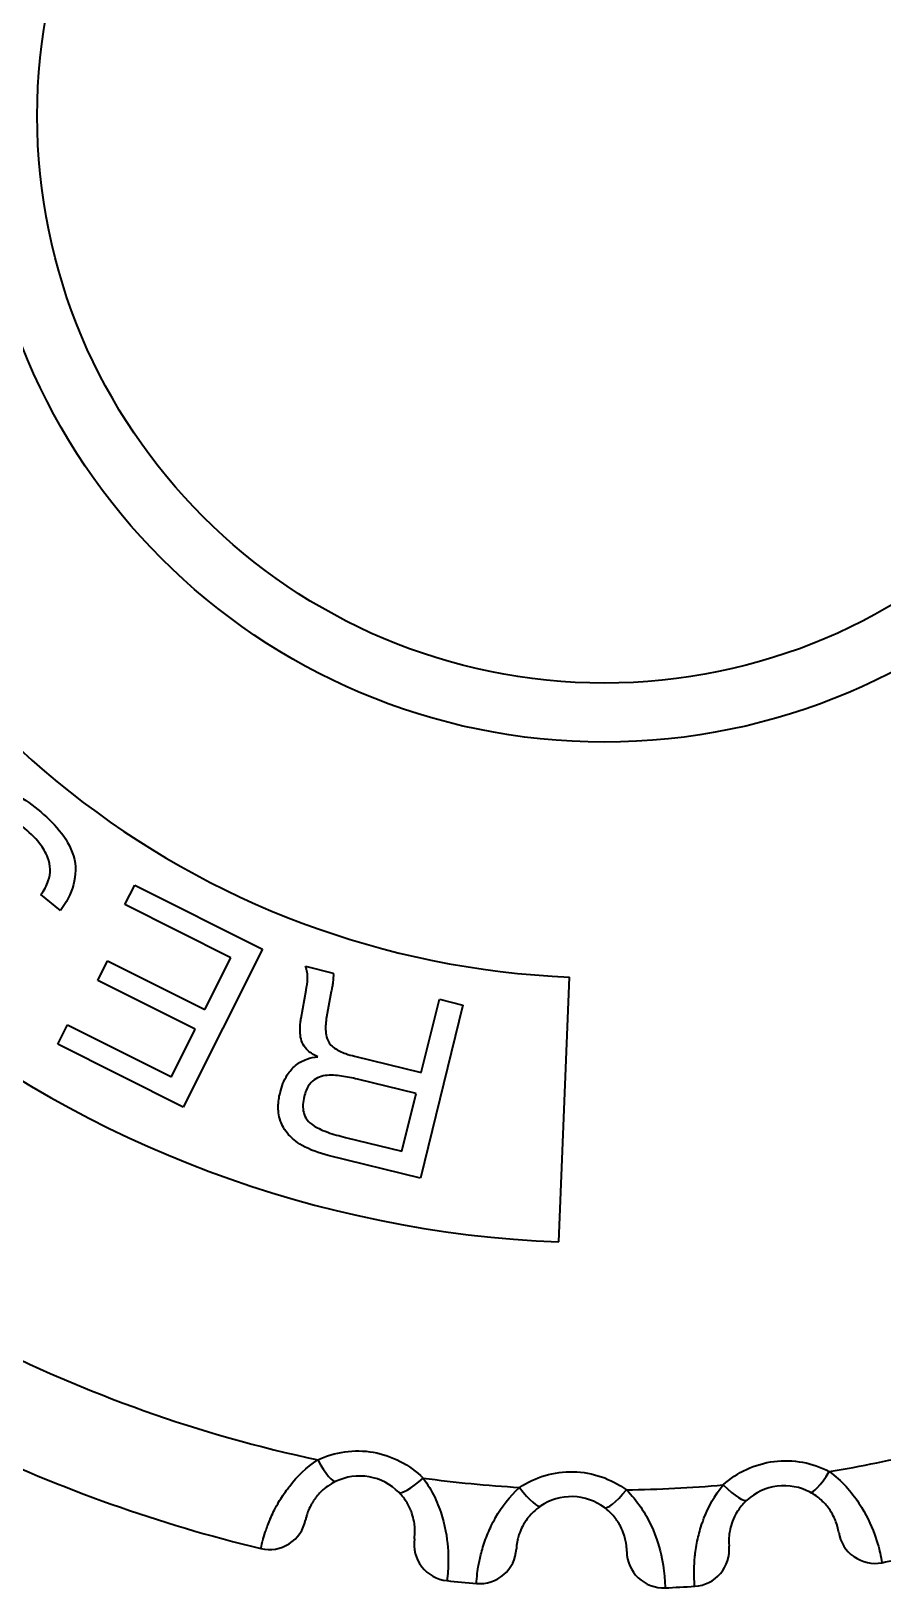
# Model space of a CAD drawing. Header units: millimetres. Extents: x 0 to 3364, y 0 to 2376.
# Drawn here: x 1397.52 to 1409.08, y 1266.72 to 1287.85 of the extents above; entities that cross this region are included whole.
import ezdxf

# ---------------------------------------------------------------- set-up
doc = ezdxf.new("R2010")
doc.units = ezdxf.units.MM
doc.header["$LTSCALE"] = 4
doc.layers.add('가시적인 것(ISO)', color=3, linetype='Continuous', lineweight=40, true_color=0x00ff00)
doc.layers.add('가시적인 좁은 것(ISO)', color=3, linetype='Continuous', lineweight=35, true_color=0x00ff00)

msp = doc.modelspace()

# ---------------------------------------------------------------- linework, layer by layer
at = {"layer": '가시적인 것(ISO)'}
for p, q in [((1398.7928, 1275.9911), (1398.9253, 1276.2553)), ((1398.9253, 1276.2553), (1400.6581, 1275.3872)), ((1397.9161, 1275.9107), (1397.65, 1276.1269)), ((1400.2319, 1275.2702), (1398.7928, 1275.9911)), ((1400.6581, 1275.3872), (1399.5841, 1273.2432)), ((1398.4244, 1274.9629), (1398.5569, 1275.2271)), ((1398.5569, 1275.2271), (1399.8788, 1274.5653)), ((1399.8788, 1274.5653), (1400.2319, 1275.2702)), ((1401.245, 1275.1537), (1401.6212, 1275.0614)), ((1399.7463, 1274.301), (1398.4244, 1274.9629)), ((1404.6846, 1271.4112), (1404.8297, 1275.0083)), ((1401.1848, 1274.4493), (1401.2533, 1274.8302)), ((1401.5943, 1274.8111), (1401.5282, 1274.4627)), ((1402.8156, 1273.7104), (1403.0609, 1274.7072)), ((1403.0609, 1274.7072), (1403.3814, 1274.6284)), ((1403.3814, 1274.6284), (1402.8034, 1272.2786)), ((1397.8807, 1274.0966), (1398.0128, 1274.3612)), ((1398.0128, 1274.3612), (1399.4226, 1273.655)), ((1399.4226, 1273.655), (1399.7463, 1274.301)), ((1399.5841, 1273.2432), (1397.8807, 1274.0966)), ((1401.9109, 1273.9327), (1402.8156, 1273.7104)), ((1402.7455, 1273.4256), (1401.9482, 1273.6215)), ((1402.553, 1272.6422), (1402.7455, 1273.4256)), ((1401.7852, 1272.8309), (1402.553, 1272.6422)), ((1402.8034, 1272.2786), (1401.552, 1272.5861))]:
    msp.add_line(p, q, dxfattribs=at)
for radius in [8.5, 7.7]:
    msp.add_circle((1405.3011, 1286.6988), radius, dxfattribs=at)
for centre, radius, start, end in [((1405.3011, 1286.6988), 11.7, 195.69079, 267.69079), ((1405.3011, 1286.6988), 15.3, 195.69079, 267.69079), ((1405.3011, 1286.6988), 20, 244.36422, 256.51735), ((1400.7547, 1267.7362), 0.5, 256.51735, 348.35407), ((1408.9765, 1267.5483), 0.5, 189.02751, 280.86422), ((1403.2169, 1267.3105), 0.5, 172.02751, 263.86422), ((1406.4975, 1267.2355), 0.5, 273.51735, 5.35407), ((1403.6075, 1267.2725), 0.5, 265.01735, 356.85407), ((1406.1055, 1267.2154), 0.5, 180.52751, 272.36422), ((1405.3011, 1286.6988), 20, 280.86422, 282.01735), ((1405.3011, 1286.6988), 20, 263.86422, 265.01735), ((1405.3011, 1286.6988), 20, 272.36422, 273.51735)]:
    msp.add_arc(centre, radius, start, end, dxfattribs=at)
for points, knots in [([(1396.3343, 1277.3741), (1396.3964, 1277.4458), (1396.4683, 1277.5129), (1396.5527, 1277.5569), (1396.613, 1277.5884), (1396.68, 1277.6092), (1396.748, 1277.6181), (1396.8156, 1277.6269), (1396.8854, 1277.6251), (1396.9533, 1277.6147), (1397.0616, 1277.5981), (1397.168, 1277.5603), (1397.2666, 1277.511), (1397.3898, 1277.4493), (1397.5035, 1277.3681), (1397.6119, 1277.2827)], [0, 0, 0, 0, 0.2024132, 0.2024132, 0.2024132, 0.3458311, 0.3458311, 0.3458311, 0.4879837, 0.4879837, 0.4879837, 0.7159761, 0.7159761, 0.7159761, 1, 1, 1, 1]), ([(1397.6119, 1277.2827), (1397.8184, 1277.1098), (1398.0163, 1276.9102), (1398.1704, 1276.3939), (1398.0754, 1276.1215), (1397.9161, 1275.9107)], [0, 0, 0, 0, 0.5, 0.5, 1, 1, 1, 1]), ([(1397.65, 1276.1269), (1397.6915, 1276.1848), (1397.7298, 1276.2468), (1397.7521, 1276.3146), (1397.7685, 1276.3646), (1397.778, 1276.418), (1397.7767, 1276.4709), (1397.7755, 1276.524), (1397.7643, 1276.5777), (1397.7456, 1276.6279), (1397.7196, 1276.6975), (1397.6792, 1276.7624), (1397.6334, 1276.8215), (1397.5666, 1276.9079), (1397.4848, 1276.9829), (1397.4005, 1277.0527)], [0, 0, 0, 0, 0.2007662, 0.2007662, 0.2007662, 0.3481268, 0.3481268, 0.3481268, 0.495668, 0.495668, 0.495668, 0.7005968, 0.7005968, 0.7005968, 1, 1, 1, 1]), ([(1401.2533, 1274.8302), (1401.2615, 1274.8825), (1401.2694, 1274.9352), (1401.2712, 1274.9883), (1401.2722, 1275.0157), (1401.2713, 1275.0433), (1401.267, 1275.0705), (1401.2626, 1275.0988), (1401.2539, 1275.1264), (1401.245, 1275.1537)], [0, 0, 0, 0, 0.4867498, 0.4867498, 0.4867498, 0.7383534, 0.7383534, 0.7383534, 1, 1, 1, 1]), ([(1401.6212, 1275.0614), (1401.6233, 1275.0197), (1401.6209, 1274.9778), (1401.6155, 1274.9365), (1401.6127, 1274.9155), (1401.6095, 1274.8945), (1401.6059, 1274.8737), (1401.6024, 1274.8528), (1401.5984, 1274.8319), (1401.5943, 1274.8111)], [0, 0, 0, 0, 0.4961503, 0.4961503, 0.4961503, 0.7479338, 0.7479338, 0.7479338, 1, 1, 1, 1]), ([(1401.4134, 1273.926), (1401.3639, 1273.948), (1401.3147, 1273.9746), (1401.2751, 1274.0113), (1401.2493, 1274.0352), (1401.2266, 1274.0633), (1401.2103, 1274.0941), (1401.194, 1274.125), (1401.1835, 1274.159), (1401.1777, 1274.1932), (1401.1666, 1274.2578), (1401.1686, 1274.3245), (1401.1761, 1274.3894), (1401.1785, 1274.4094), (1401.1816, 1274.4294), (1401.1848, 1274.4493)], [0, 0, 0, 0, 0.2565251, 0.2565251, 0.2565251, 0.4226886, 0.4226886, 0.4226886, 0.5886458, 0.5886458, 0.5886458, 0.9034327, 0.9034327, 0.9034327, 1, 1, 1, 1]), ([(1401.5282, 1274.4627), (1401.5197, 1274.4), (1401.5126, 1274.3363), (1401.5177, 1274.2732), (1401.5205, 1274.2386), (1401.5264, 1274.2038), (1401.5379, 1274.1709), (1401.5467, 1274.1455), (1401.5595, 1274.1209), (1401.5763, 1274.0996), (1401.5931, 1274.0784), (1401.6142, 1274.0601), (1401.6364, 1274.0444), (1401.6827, 1274.0116), (1401.7357, 1273.9879), (1401.7892, 1273.9688), (1401.829, 1273.9545), (1401.8699, 1273.9433), (1401.9109, 1273.9327)], [0, 0, 0, 0, 0.2553419, 0.2553419, 0.2553419, 0.3947074, 0.3947074, 0.3947074, 0.5024157, 0.5024157, 0.5024157, 0.6098499, 0.6098499, 0.6098499, 0.834131, 0.834131, 0.834131, 1, 1, 1, 1]), ([(1400.8981, 1273.4357), (1400.9204, 1273.5202), (1400.9502, 1273.6046), (1400.9963, 1273.6792), (1401.0263, 1273.7277), (1401.0647, 1273.7721), (1401.109, 1273.8086), (1401.1535, 1273.8453), (1401.2059, 1273.874), (1401.2609, 1273.8933), (1401.3098, 1273.9104), (1401.3616, 1273.92), (1401.4134, 1273.926)], [0, 0, 0, 0, 0.3472582, 0.3472582, 0.3472582, 0.572711, 0.572711, 0.572711, 0.7995743, 0.7995743, 0.7995743, 1, 1, 1, 1]), ([(1401.9482, 1273.6215), (1401.8768, 1273.6385), (1401.8055, 1273.6539), (1401.7324, 1273.6637), (1401.6591, 1273.6735), (1401.5855, 1273.6792), (1401.5122, 1273.6693), (1401.4758, 1273.6643), (1401.4399, 1273.6553), (1401.4068, 1273.6396), (1401.3737, 1273.624), (1401.3445, 1273.6018), (1401.3199, 1273.5752), (1401.2913, 1273.5442), (1401.2692, 1273.5075), (1401.2529, 1273.4693), (1401.2412, 1273.4417), (1401.2329, 1273.4128), (1401.225, 1273.3837)], [0, 0, 0, 0, 0.00021986207, 0.00021986207, 0.00021986207, 0.00044176738, 0.00044176738, 0.00044176738, 0.00055220923, 0.00055220923, 0.00055220923, 0.00066265108, 0.00066265108, 0.00066265108, 0.00079140419, 0.00079140419, 0.00079140419, 0.00088353477, 0.00088353477, 0.00088353477, 0.00088353477]), ([(1401.552, 1272.5861), (1401.4305, 1272.6181), (1401.308, 1272.6589), (1401.1105, 1272.7719), (1401.0538, 1272.8235), (1400.9553, 1272.9333), (1400.9232, 1272.9981), (1400.8761, 1273.1322), (1400.8726, 1273.2064), (1400.8736, 1273.3126), (1400.8846, 1273.3748), (1400.8981, 1273.4357)], [-0.055273201, -0.055273201, -0.055273201, -0.055273201, -0.047939096, -0.047939096, -0.041966554, -0.041966554, -0.032816096, -0.032816096, -0.01930284, -0.01930284, 0, 0, 0, 0]), ([(1401.225, 1273.3837), (1401.2171, 1273.3484), (1401.2108, 1273.3121), (1401.2067, 1273.2314), (1401.2115, 1273.1967), (1401.2269, 1273.138), (1401.2401, 1273.1048), (1401.2884, 1273.0415), (1401.3162, 1273.0158), (1401.3914, 1272.9683), (1401.4486, 1272.9359), (1401.6241, 1272.8728), (1401.7045, 1272.8516), (1401.7852, 1272.8309)], [-0.23934269, -0.23934269, -0.23934269, -0.23934269, -0.19801005, -0.19801005, -0.14727171, -0.14727171, -0.09684246, -0.09684246, -0.05626663, -0.05626663, -0.02498818, -0.02498818, 0, 0, 0, 0]), ([(1402.5088, 1268.0147), (1402.4033, 1268.12), (1402.2611, 1268.1963), (1402.1062, 1268.223), (1401.9512, 1268.2497), (1401.7928, 1268.2255), (1401.6581, 1268.1618)], [0, 0, 0, 0, 0.00046947665, 0.00046947665, 0.00046947665, 0.00093916648, 0.00093916648, 0.00093916648, 0.00093916648]), ([(1408.0935, 1268.0147), (1407.9618, 1268.0846), (1407.8035, 1268.116), (1407.6476, 1268.0962), (1407.4916, 1268.0764), (1407.3472, 1268.007), (1407.237, 1267.9066)], [0, 0, 0, 0, 0.00046947665, 0.00046947665, 0.00046947665, 0.00093916648, 0.00093916648, 0.00093916648, 0.00093916648]), ([(1401.4609, 1268.0261), (1401.4514, 1268.0171), (1401.4425, 1268.0081), (1401.434, 1267.9992), (1401.4139, 1267.978), (1401.3964, 1267.9569), (1401.381, 1267.9366), (1401.3727, 1267.9257), (1401.365, 1267.9149), (1401.3579, 1267.9044), (1401.3557, 1267.9011), (1401.3535, 1267.8979), (1401.3514, 1267.8946), (1401.3426, 1267.8811), (1401.3346, 1267.868), (1401.3275, 1267.8556), (1401.3195, 1267.8415), (1401.3124, 1267.8281), (1401.3061, 1267.8153), (1401.2901, 1267.7827), (1401.2792, 1267.7551), (1401.271, 1267.7318), (1401.2643, 1267.7126), (1401.2595, 1267.6963), (1401.2558, 1267.6827), (1401.2469, 1267.6505), (1401.2454, 1267.6413), (1401.2444, 1267.6353)], [0.0028898394, 0.0028898394, 0.0028898394, 0.0028898394, 0.0029417965, 0.0029417965, 0.0029417965, 0.0030648452, 0.0030648452, 0.0030648452, 0.0031314422, 0.0031314422, 0.0031314422, 0.0031523481, 0.0031523481, 0.0031523481, 0.003239851, 0.003239851, 0.003239851, 0.003338572, 0.003338572, 0.003338572, 0.0035898627, 0.0035898627, 0.0035898627, 0.0037968389, 0.0037968389, 0.0037968389, 0.004289886, 0.004289886, 0.004289886, 0.004289886]), ([(1402.7217, 1267.3798), (1402.7225, 1267.3844), (1402.7236, 1267.3913), (1402.7258, 1267.4151), (1402.728, 1267.4388), (1402.7307, 1267.475), (1402.7277, 1267.5263), (1402.7248, 1267.5777), (1402.717, 1267.6449), (1402.6872, 1267.7304), (1402.6724, 1267.7732), (1402.6517, 1267.8201), (1402.6227, 1267.8687), (1402.5936, 1267.9173), (1402.5552, 1267.9684), (1402.5088, 1268.0147)], [0, 0, 0, 0, 0.0004192882, 0.0004192882, 0.0004192882, 0.0008385765, 0.0008385765, 0.0008385765, 0.0012578647, 0.0012578647, 0.0012578647, 0.0014675089, 0.0014675089, 0.0014675089, 0.001677153, 0.001677153, 0.001677153, 0.001677153]), ([(1405.3012, 1267.8072), (1405.1812, 1267.8957), (1405.0293, 1267.9502), (1404.8722, 1267.9537), (1404.715, 1267.9572), (1404.5619, 1267.9099), (1404.438, 1267.8269)], [0, 0, 0, 0, 0.00046947665, 0.00046947665, 0.00046947665, 0.00093916648, 0.00093916648, 0.00093916648, 0.00093916648]), ([(1407.2239, 1267.8945), (1407.1775, 1267.8501), (1407.1386, 1267.801), (1407.1091, 1267.7545), (1407.0795, 1267.708), (1407.058, 1267.6628), (1407.0421, 1267.6217), (1407.0105, 1267.5396), (1407.0004, 1267.4747), (1406.9955, 1267.4249), (1406.9907, 1267.3752), (1406.9917, 1267.3399), (1406.9928, 1267.3166), (1406.9939, 1267.2934), (1406.9947, 1267.2866), (1406.9953, 1267.2822)], [0.00262932, 0.00262932, 0.00262932, 0.00262932, 0.0028368907, 0.0028368907, 0.0028368907, 0.0030444615, 0.0030444615, 0.0030444615, 0.003459603, 0.003459603, 0.003459603, 0.0038747445, 0.0038747445, 0.0038747445, 0.004289886, 0.004289886, 0.004289886, 0.004289886]), ([(1408.4827, 1267.4698), (1408.4821, 1267.4745), (1408.4812, 1267.4814), (1408.4763, 1267.5047), (1408.4715, 1267.5281), (1408.4635, 1267.5635), (1408.4457, 1267.6117), (1408.4279, 1267.6599), (1408.4007, 1267.722), (1408.3473, 1267.795), (1408.3205, 1267.8316), (1408.2871, 1267.8704), (1408.2451, 1267.9084), (1408.2031, 1267.9463), (1408.1514, 1267.984), (1408.0935, 1268.0147)], [0, 0, 0, 0, 0.0004192882, 0.0004192882, 0.0004192882, 0.0008385765, 0.0008385765, 0.0008385765, 0.0012578647, 0.0012578647, 0.0012578647, 0.0014675089, 0.0014675089, 0.0014675089, 0.001677153, 0.001677153, 0.001677153, 0.001677153]), ([(1404.3375, 1267.7462), (1404.2568, 1267.6691), (1404.2086, 1267.5899), (1404.1778, 1267.5249), (1404.147, 1267.4599), (1404.1323, 1267.4066), (1404.1232, 1267.3655), (1404.1141, 1267.3243), (1404.1108, 1267.2943), (1404.1089, 1267.2745), (1404.107, 1267.2547), (1404.1068, 1267.2489), (1404.1067, 1267.245)], [0.0027526084, 0.0027526084, 0.0027526084, 0.0027526084, 0.0031369278, 0.0031369278, 0.0031369278, 0.0035212472, 0.0035212472, 0.0035212472, 0.0039055666, 0.0039055666, 0.0039055666, 0.004289886, 0.004289886, 0.004289886, 0.004289886]), ([(1405.6055, 1267.2108), (1405.6056, 1267.2154), (1405.6057, 1267.2224), (1405.6044, 1267.2462), (1405.603, 1267.27), (1405.6003, 1267.3062), (1405.5899, 1267.3566), (1405.5794, 1267.4069), (1405.5618, 1267.4722), (1405.5197, 1267.5524), (1405.4986, 1267.5925), (1405.4712, 1267.6359), (1405.4354, 1267.6796), (1405.3995, 1267.7234), (1405.3538, 1267.7682), (1405.3012, 1267.8072)], [0, 0, 0, 0, 0.0004192882, 0.0004192882, 0.0004192882, 0.0008385765, 0.0008385765, 0.0008385765, 0.0012578647, 0.0012578647, 0.0012578647, 0.0014675089, 0.0014675089, 0.0014675089, 0.001677153, 0.001677153, 0.001677153, 0.001677153])]:
    msp.add_open_spline(points, degree=3, knots=knots, dxfattribs=at)
for points in [[(1401.6581, 1268.1618), (1401.5791, 1268.1244), (1401.5117, 1268.0747), (1401.4609, 1268.0262)], [(1407.237, 1267.9066), (1407.2325, 1267.9026), (1407.2282, 1267.8985), (1407.2239, 1267.8945)], [(1404.438, 1267.8269), (1404.4011, 1267.8021), (1404.3674, 1267.7748), (1404.3375, 1267.7462)]]:
    msp.add_open_spline(points, degree=3, dxfattribs=at)
at = {"layer": '가시적인 좁은 것(ISO)'}
for start, end in [(242.92053, 257.96104), (279.42053, 283.46104), (262.42053, 266.46104), (270.92053, 274.96104)]:
    msp.add_arc((1405.3011, 1286.6988), 18.6557, start, end, dxfattribs=at)
for centre, major_axis, start_param, end_param in [((1401.4442, 1268.6137), (0.2139, -0.4519), 4.976004, 6.2831853), ((1402.862, 1268.3685), (-0.3532, -0.3539), 0, 1.3071813), ((1406.9003, 1268.2763), (0.3367, -0.3696), 4.976004, 6.2831853), ((1408.3278, 1268.4564), (-0.2343, -0.4417), 0, 1.3071813), ((1404.1597, 1268.2422), (0.2784, -0.4153), 4.976004, 6.2831853), ((1405.5982, 1268.2094), (-0.297, -0.4022), 0, 1.3071813)]:
    msp.add_ellipse(centre, major_axis=major_axis, ratio=0.206118, start_param=start_param, end_param=end_param, dxfattribs=at)
for points, knots in [([(1401.41, 1268.4534), (1401.5258, 1268.5082), (1401.6481, 1268.5445), (1401.7767, 1268.5623), (1401.9053, 1268.5801), (1402.035, 1268.5784), (1402.1634, 1268.5563), (1402.4203, 1268.5121), (1402.6589, 1268.3872), (1402.8404, 1268.206)], [0, 0, 0, 0, 0.0003876456, 0.0003876456, 0.0003876456, 0.0007752912, 0.0007752912, 0.0007752912, 0.0015505823, 0.0015505823, 0.0015505823, 0.0015505823]), ([(1400.6381, 1267.25), (1400.6407, 1267.2635), (1400.6445, 1267.2837), (1400.662, 1267.3499), (1400.6625, 1267.3518), (1400.663, 1267.3536), (1400.6635, 1267.3555), (1400.672, 1267.3876), (1400.6829, 1267.4262), (1400.6975, 1267.4709), (1400.713, 1267.5182), (1400.7326, 1267.5723), (1400.7579, 1267.6326), (1400.7606, 1267.639), (1400.7633, 1267.6456), (1400.7662, 1267.6522), (1400.7932, 1267.7149), (1400.8259, 1267.7828), (1400.8661, 1267.8539), (1400.9005, 1267.9149), (1400.9412, 1267.9793), (1400.9877, 1268.0434), (1400.9944, 1268.0525), (1401.0012, 1268.0616), (1401.008, 1268.0708), (1401.015, 1268.0799), (1401.022, 1268.0891), (1401.0292, 1268.0982), (1401.1295, 1268.2257), (1401.2572, 1268.3533), (1401.41, 1268.4534)], [0, 0, 0, 0, 0.000641191, 0.000641191, 0.000641191, 0.0006588203, 0.0006588203, 0.0006588203, 0.0009617865, 0.0009617865, 0.0009617865, 0.001282382, 0.001282382, 0.001282382, 0.0013167634, 0.0013167634, 0.0013167634, 0.0016433523, 0.0016433523, 0.0016433523, 0.001923573, 0.001923573, 0.001923573, 0.0019635845, 0.0019635845, 0.0019635845, 0.0020037218, 0.0020037218, 0.0020037218, 0.002564764, 0.002564764, 0.002564764, 0.002564764]), ([(1406.9144, 1268.1129), (1407.0092, 1268.1993), (1407.1155, 1268.2697), (1407.2333, 1268.3244), (1407.3511, 1268.379), (1407.4756, 1268.4153), (1407.6049, 1268.4317), (1407.8635, 1268.4645), (1408.1282, 1268.4148), (1408.3547, 1268.2946)], [0, 0, 0, 0, 0.0003876456, 0.0003876456, 0.0003876456, 0.0007752912, 0.0007752912, 0.0007752912, 0.0015505823, 0.0015505823, 0.0015505823, 0.0015505823]), ([(1402.8404, 1268.206), (1402.903, 1268.1235), (1402.9558, 1268.0341), (1403.0414, 1267.8554), (1403.0744, 1267.7665), (1403.1514, 1267.5056), (1403.1719, 1267.3457), (1403.1861, 1267.0855), (1403.1802, 1266.9838), (1403.1688, 1266.8484), (1403.1656, 1266.8274), (1403.1634, 1266.8134)], [0.0041747233, 0.0041747233, 0.0041747233, 0.0041747233, 0.0044943809, 0.0044943809, 0.0048140386, 0.0048140386, 0.0054533538, 0.0054533538, 0.0060926691, 0.0060926691, 0.0067319843, 0.0067319843, 0.0067319843, 0.0067319843]), ([(1404.1496, 1268.0786), (1404.256, 1268.15), (1404.3716, 1268.204), (1404.4962, 1268.2406), (1404.6207, 1268.2772), (1404.7492, 1268.2947), (1404.8795, 1268.2918), (1405.1401, 1268.2861), (1405.3946, 1268.1978), (1405.6008, 1268.0454)], [0, 0, 0, 0, 0.0003876456, 0.0003876456, 0.0003876456, 0.0007752912, 0.0007752912, 0.0007752912, 0.0015505823, 0.0015505823, 0.0015505823, 0.0015505823]), ([(1406.5281, 1266.7365), (1406.5266, 1266.7501), (1406.5244, 1266.7706), (1406.5217, 1266.839), (1406.5217, 1266.8409), (1406.5216, 1266.8428), (1406.5215, 1266.8448), (1406.5203, 1266.878), (1406.5195, 1266.918), (1406.5204, 1266.9651), (1406.5214, 1267.0148), (1406.5243, 1267.0723), (1406.5308, 1267.1374), (1406.5315, 1267.1443), (1406.5322, 1267.1514), (1406.533, 1267.1585), (1406.5405, 1267.2265), (1406.552, 1267.3009), (1406.5696, 1267.3806), (1406.5847, 1267.449), (1406.6048, 1267.5225), (1406.6305, 1267.5974), (1406.6342, 1267.6081), (1406.638, 1267.6188), (1406.6419, 1267.6295), (1406.6459, 1267.6403), (1406.6499, 1267.6511), (1406.6541, 1267.6619), (1406.7127, 1267.8132), (1406.7976, 1267.9726), (1406.9144, 1268.1129)], [0, 0, 0, 0, 0.000641191, 0.000641191, 0.000641191, 0.0006588203, 0.0006588203, 0.0006588203, 0.0009617865, 0.0009617865, 0.0009617865, 0.001282382, 0.001282382, 0.001282382, 0.0013167634, 0.0013167634, 0.0013167634, 0.0016433523, 0.0016433523, 0.0016433523, 0.001923573, 0.001923573, 0.001923573, 0.0019635845, 0.0019635845, 0.0019635845, 0.0020037218, 0.0020037218, 0.0020037218, 0.002564764, 0.002564764, 0.002564764, 0.002564764]), ([(1408.3547, 1268.2946), (1408.4386, 1268.234), (1408.5153, 1268.164), (1408.6494, 1268.0181), (1408.7069, 1267.9427), (1408.8568, 1267.7158), (1408.9232, 1267.5688), (1409.0129, 1267.3241), (1409.037, 1267.2251), (1409.0657, 1267.0924), (1409.0687, 1267.0713), (1409.0708, 1267.0572)], [0.0041747233, 0.0041747233, 0.0041747233, 0.0041747233, 0.0044943809, 0.0044943809, 0.0048140386, 0.0048140386, 0.0054533538, 0.0054533538, 0.0060926691, 0.0060926691, 0.0067319843, 0.0067319843, 0.0067319843, 0.0067319843]), ([(1403.564, 1266.7744), (1403.5646, 1266.7881), (1403.5654, 1266.8087), (1403.5729, 1266.8768), (1403.5731, 1266.8786), (1403.5733, 1266.8805), (1403.5735, 1266.8825), (1403.5772, 1266.9155), (1403.5823, 1266.9552), (1403.5902, 1267.0016), (1403.5985, 1267.0507), (1403.6099, 1267.1071), (1403.6259, 1267.1705), (1403.6277, 1267.1773), (1403.6294, 1267.1841), (1403.6313, 1267.1911), (1403.6487, 1267.2571), (1403.671, 1267.3291), (1403.7002, 1267.4053), (1403.7253, 1267.4708), (1403.756, 1267.5405), (1403.7926, 1267.6107), (1403.7978, 1267.6207), (1403.8031, 1267.6308), (1403.8086, 1267.6408), (1403.8141, 1267.6509), (1403.8197, 1267.661), (1403.8254, 1267.6711), (1403.9058, 1267.812), (1404.0133, 1267.9571), (1404.1496, 1268.0786)], [0, 0, 0, 0, 0.000641191, 0.000641191, 0.000641191, 0.0006588203, 0.0006588203, 0.0006588203, 0.0009617865, 0.0009617865, 0.0009617865, 0.001282382, 0.001282382, 0.001282382, 0.0013167634, 0.0013167634, 0.0013167634, 0.0016433523, 0.0016433523, 0.0016433523, 0.001923573, 0.001923573, 0.001923573, 0.0019635845, 0.0019635845, 0.0019635845, 0.0020037218, 0.0020037218, 0.0020037218, 0.002564764, 0.002564764, 0.002564764, 0.002564764]), ([(1405.6008, 1268.0454), (1405.6749, 1267.9731), (1405.7404, 1267.8925), (1405.8515, 1267.7284), (1405.8972, 1267.6453), (1406.0119, 1267.3987), (1406.0558, 1267.2436), (1406.1084, 1266.9883), (1406.1176, 1266.8868), (1406.1263, 1266.7513), (1406.1262, 1266.73), (1406.1262, 1266.7158)], [0.0041747233, 0.0041747233, 0.0041747233, 0.0041747233, 0.0044943809, 0.0044943809, 0.0048140386, 0.0048140386, 0.0054533538, 0.0054533538, 0.0060926691, 0.0060926691, 0.0067319843, 0.0067319843, 0.0067319843, 0.0067319843])]:
    msp.add_open_spline(points, degree=3, knots=knots, dxfattribs=at)

doc.saveas('drawing.dxf')
